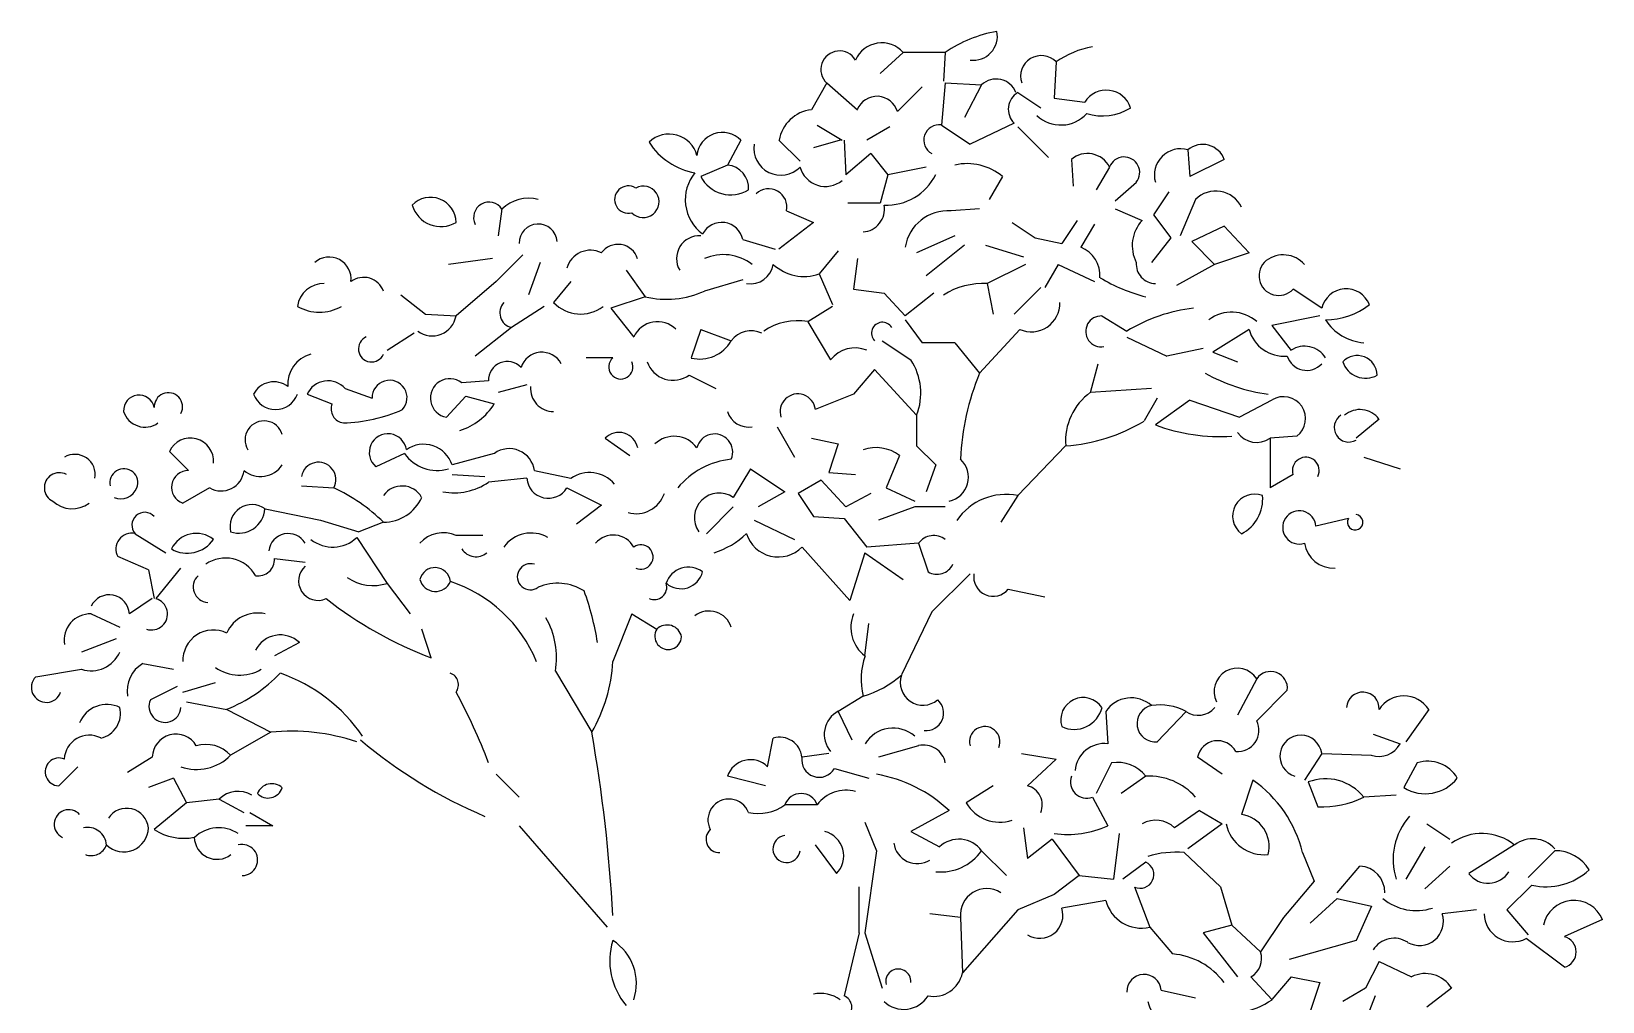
# Model space of a CAD drawing. Header units: millimetres. Extents: x 364.26 to 366.1, y 2601.89 to 2605.71.
# Drawn here: x 364.437 to 365.892, y 2604.814 to 2605.713 of the extents above; entities that cross this region are included whole.
import ezdxf

# ---------------------------------------------------------------- set-up
doc = ezdxf.new("R2010")
doc.units = ezdxf.units.MM
doc.header["$LTSCALE"] = 10
doc.layers.add('Vegetais', color=94, linetype='Continuous')

msp = doc.modelspace()

# ---------------------------------------------------------------- linework, layer by layer
at = {"layer": 'Vegetais'}
for p, q in [((365.2441, 2605.6933), (365.2229, 2605.6738)), ((365.2831, 2605.6933), (365.2441, 2605.6933)), ((365.2831, 2605.6933), (365.2813, 2605.6667)), ((365.3857, 2605.6844), (365.3839, 2605.6508)), ((365.1734, 2605.665), (365.1592, 2605.6402)), ((365.1734, 2605.665), (365.2017, 2605.6402)), ((365.2618, 2605.6614), (365.2388, 2605.6384)), ((365.2831, 2605.665), (365.2795, 2605.626)), ((365.2831, 2605.665), (365.3167, 2605.6632)), ((365.3167, 2605.6632), (365.3008, 2605.6331)), ((365.3503, 2605.6561), (365.3715, 2605.642)), ((365.3839, 2605.6508), (365.4122, 2605.6473)), ((365.1645, 2605.626), (365.1875, 2605.6119)), ((365.2317, 2605.6243), (365.2105, 2605.6119)), ((365.2795, 2605.626), (365.3061, 2605.6083)), ((365.3468, 2605.6278), (365.3061, 2605.6083)), ((365.3503, 2605.6243), (365.3786, 2605.596)), ((365.0937, 2605.6119), (365.0814, 2605.5889)), ((365.1291, 2605.6119), (365.1486, 2605.5924)), ((365.1858, 2605.6119), (365.161, 2605.6048)), ((365.1893, 2605.6119), (365.1911, 2605.58)), ((365.2141, 2605.5995), (365.1911, 2605.58)), ((365.2141, 2605.5995), (365.23, 2605.58)), ((365.3998, 2605.5942), (365.4016, 2605.5694)), ((365.5078, 2605.603), (365.5095, 2605.5783)), ((365.5414, 2605.5942), (365.5095, 2605.5783)), ((365.0814, 2605.5889), (365.0566, 2605.5783)), ((365.23, 2605.58), (365.2229, 2605.5535)), ((365.2654, 2605.5871), (365.23, 2605.58)), ((365.4352, 2605.5871), (365.4228, 2605.5659)), ((365.3361, 2605.5783), (365.3238, 2605.557)), ((365.46, 2605.5729), (365.4405, 2605.5553)), ((365.4901, 2605.5641), (365.4759, 2605.5429)), ((365.2229, 2605.5535), (365.1928, 2605.5535)), ((365.5148, 2605.557), (365.5007, 2605.5234)), ((364.8726, 2605.5482), (364.869, 2605.5234)), ((365.161, 2605.5358), (365.1291, 2605.511)), ((365.1362, 2605.5464), (365.161, 2605.5358)), ((365.3149, 2605.5482), (365.2884, 2605.5464)), ((365.345, 2605.5358), (365.3662, 2605.5216)), ((365.4051, 2605.5376), (365.391, 2605.5163)), ((365.4405, 2605.5482), (365.4653, 2605.5376)), ((365.4759, 2605.5429), (365.4918, 2605.5216)), ((365.2919, 2605.5234), (365.2565, 2605.5075)), ((365.3662, 2605.5216), (365.391, 2605.5163)), ((365.4211, 2605.534), (365.4087, 2605.5128)), ((365.4918, 2605.5216), (365.4741, 2605.4986)), ((365.5414, 2605.5323), (365.5113, 2605.5181)), ((365.5414, 2605.5323), (365.5644, 2605.5075)), ((364.892, 2605.5057), (364.8673, 2605.4809)), ((365.0955, 2605.5199), (365.1256, 2605.511)), ((365.184, 2605.5093), (365.1663, 2605.488)), ((365.3008, 2605.5146), (365.2654, 2605.4862)), ((365.3202, 2605.5146), (365.3556, 2605.5039)), ((365.5113, 2605.5181), (365.5325, 2605.4969)), ((365.5644, 2605.5075), (365.5325, 2605.4969)), ((364.8637, 2605.5022), (364.823, 2605.4969)), ((364.908, 2605.4986), (364.8973, 2605.4686)), ((364.9876, 2605.4916), (365.0053, 2605.4668)), ((365.2017, 2605.5022), (365.1981, 2605.4739)), ((365.3574, 2605.4969), (365.322, 2605.4792)), ((365.3875, 2605.4969), (365.3751, 2605.4756)), ((365.3875, 2605.4969), (365.4211, 2605.4809)), ((365.5325, 2605.4969), (365.4971, 2605.4774)), ((364.8673, 2605.4809), (364.8301, 2605.4491)), ((364.9363, 2605.4809), (364.9204, 2605.4615)), ((365.0955, 2605.4827), (365.0601, 2605.4721)), ((365.1663, 2605.488), (365.1787, 2605.4597)), ((365.322, 2605.4792), (365.3273, 2605.4509)), ((364.7788, 2605.4686), (364.8018, 2605.4509)), ((365.0053, 2605.4668), (364.9734, 2605.4562)), ((365.1981, 2605.4739), (365.2264, 2605.4703)), ((365.2264, 2605.4703), (365.2459, 2605.4491)), ((365.2724, 2605.4703), (365.2459, 2605.4491)), ((365.3715, 2605.4756), (365.3468, 2605.4509)), ((365.6316, 2605.4562), (365.6051, 2605.4739)), ((364.8018, 2605.4509), (364.8301, 2605.4491)), ((364.9115, 2605.4579), (364.8814, 2605.4385)), ((364.9734, 2605.4562), (364.9947, 2605.4296)), ((365.1787, 2605.4579), (365.1557, 2605.4438)), ((365.4281, 2605.4491), (365.4511, 2605.4349)), ((365.6298, 2605.4491), (365.5856, 2605.4402)), ((364.7912, 2605.4332), (364.7664, 2605.4172)), ((364.8814, 2605.4385), (364.8478, 2605.4119)), ((365.0566, 2605.4367), (365.0477, 2605.4102)), ((365.0566, 2605.4367), (365.0849, 2605.4261)), ((365.1557, 2605.4438), (365.1769, 2605.4084)), ((365.2459, 2605.4456), (365.2618, 2605.4243)), ((365.5644, 2605.4367), (365.5308, 2605.4155)), ((365.5856, 2605.4402), (365.6033, 2605.4172)), ((365.2919, 2605.4243), (365.2618, 2605.4243)), ((365.4511, 2605.4296), (365.4883, 2605.4119)), ((365.5219, 2605.419), (365.4883, 2605.4119)), ((364.9752, 2605.4102), (364.9504, 2605.4102)), ((365.4175, 2605.3783), (365.4246, 2605.4049)), ((365.5308, 2605.4155), (365.5538, 2605.4066)), ((365.046, 2605.3943), (365.0707, 2605.3819)), ((365.2176, 2605.3996), (365.1981, 2605.3766)), ((364.6921, 2605.3766), (364.7151, 2605.3677)), ((364.7275, 2605.3819), (364.7523, 2605.373)), ((364.839, 2605.3748), (364.8213, 2605.3553)), ((364.8602, 2605.3889), (364.8354, 2605.3872)), ((364.839, 2605.3748), (364.8655, 2605.3677)), ((364.8956, 2605.3854), (364.869, 2605.3783)), ((365.1981, 2605.3766), (365.1627, 2605.3624)), ((365.4741, 2605.3819), (365.4175, 2605.3783)), ((365.4794, 2605.373), (365.4671, 2605.3518)), ((365.5095, 2605.3712), (365.4777, 2605.3482)), ((365.5095, 2605.3712), (365.5555, 2605.3553)), ((365.5856, 2605.3712), (365.5555, 2605.3553)), ((365.1274, 2605.3465), (365.1433, 2605.3182)), ((365.6847, 2605.3535), (365.6635, 2605.3359)), ((364.9681, 2605.3359), (364.9911, 2605.3199)), ((365.1592, 2605.3359), (365.184, 2605.3306)), ((365.6086, 2605.3376), (365.5838, 2605.3359)), ((365.5838, 2605.3359), (365.5838, 2605.2899)), ((364.5824, 2605.3058), (364.5647, 2605.3235)), ((364.7823, 2605.3217), (364.7558, 2605.3093)), ((364.8655, 2605.3217), (364.8266, 2605.3111)), ((365.184, 2605.3306), (365.1751, 2605.304)), ((365.2406, 2605.3199), (365.2282, 2605.2899)), ((365.6705, 2605.3182), (365.7042, 2605.3076)), ((364.8266, 2605.3022), (364.8567, 2605.3005)), ((364.9027, 2605.3058), (364.9363, 2605.2987)), ((365.1026, 2605.3076), (365.0867, 2605.281)), ((365.1026, 2605.3076), (365.1344, 2605.2863)), ((365.1751, 2605.304), (365.1999, 2605.3022)), ((365.2742, 2605.3111), (365.2654, 2605.2863)), ((365.6051, 2605.3022), (365.5838, 2605.2899)), ((364.6019, 2605.2899), (364.5771, 2605.2757)), ((364.6868, 2605.2916), (364.7169, 2605.2899)), ((364.8956, 2605.2987), (364.8602, 2605.2952)), ((364.9327, 2605.2899), (364.9646, 2605.2739)), ((365.1681, 2605.2969), (365.1468, 2605.2845)), ((365.1681, 2605.2969), (365.1911, 2605.2722)), ((365.2282, 2605.2899), (365.2548, 2605.2775)), ((364.9646, 2605.2739), (364.9416, 2605.2562)), ((365.1344, 2605.2863), (365.1097, 2605.2722)), ((365.1468, 2605.2845), (365.161, 2605.2633)), ((365.2141, 2605.2845), (365.1911, 2605.2722)), ((364.6532, 2605.2704), (364.7045, 2605.2598)), ((364.7045, 2605.2598), (364.7399, 2605.2492)), ((365.0867, 2605.2722), (365.0619, 2605.2474)), ((365.1061, 2605.2598), (365.1433, 2605.2421)), ((365.161, 2605.2633), (365.1893, 2605.2616)), ((365.1893, 2605.2616), (365.2105, 2605.235)), ((365.2548, 2605.2722), (365.2211, 2605.2598)), ((365.2831, 2605.2722), (365.2548, 2605.2722)), ((365.6564, 2605.2616), (365.6263, 2605.2545)), ((364.5329, 2605.2474), (364.5612, 2605.2297)), ((364.7381, 2605.2439), (364.7664, 2605.2014)), ((364.7629, 2605.258), (364.7399, 2605.2492)), ((364.8549, 2605.2456), (364.8301, 2605.2456)), ((365.1504, 2605.235), (365.1946, 2605.1855)), ((365.2087, 2605.2297), (365.1946, 2605.1855)), ((365.2087, 2605.2297), (365.2441, 2605.2049)), ((365.2583, 2605.2385), (365.2105, 2605.235)), ((365.2583, 2605.2385), (365.2671, 2605.212)), ((364.5453, 2605.2138), (364.517, 2605.2262)), ((364.5523, 2605.1872), (364.5753, 2605.2155)), ((364.662, 2605.2244), (364.6903, 2605.2209)), ((364.5453, 2605.2138), (364.5506, 2605.1872)), ((364.7664, 2605.2014), (364.7877, 2605.1731)), ((365.3061, 2605.2102), (365.2707, 2605.1749)), ((364.5488, 2605.1872), (364.5276, 2605.1731)), ((365.3414, 2605.1961), (365.3751, 2605.189)), ((364.4922, 2605.1731), (364.5187, 2605.1607)), ((364.5152, 2605.1501), (364.4833, 2605.1377)), ((364.685, 2605.1465), (364.662, 2605.1342)), ((364.4409, 2605.1147), (364.4833, 2605.1218)), ((364.5399, 2605.1271), (364.5683, 2605.1218)), ((365.5715, 2605.1129), (365.5538, 2605.0793)), ((364.5718, 2605.1058), (364.547, 2605.0935)), ((364.5771, 2605.1005), (364.6072, 2605.1094)), ((365.5998, 2605.1023), (365.5715, 2605.074)), ((364.5806, 2605.0917), (364.6178, 2605.0846)), ((364.6178, 2605.0846), (364.6585, 2605.0634)), ((365.7307, 2605.0846), (365.7095, 2605.0545)), ((365.184, 2605.0828), (365.1964, 2605.0563)), ((365.4317, 2605.0828), (365.4335, 2605.0528)), ((365.506, 2605.0828), (365.4794, 2605.0545)), ((364.6585, 2605.0634), (364.6213, 2605.0422)), ((365.1185, 2605.0315), (365.1238, 2605.0581)), ((365.6794, 2605.0616), (365.7042, 2605.0528)), ((364.5488, 2605.0404), (364.5258, 2605.0262)), ((365.1751, 2605.0439), (365.1504, 2605.0404)), ((365.2583, 2605.051), (365.2211, 2605.0404)), ((365.3538, 2605.0439), (365.3857, 2605.0386)), ((365.5396, 2605.0245), (365.5166, 2605.0404)), ((365.6316, 2605.0439), (365.6157, 2605.0191)), ((365.6316, 2605.0439), (365.6776, 2605.0422)), ((364.4798, 2605.0315), (364.4621, 2605.0138)), ((365.1804, 2605.0298), (365.2123, 2605.0209)), ((365.3857, 2605.0386), (365.3591, 2605.0138)), ((365.437, 2605.0351), (365.4228, 2605.0068)), ((365.7201, 2605.0351), (365.7077, 2605.0121)), ((364.5683, 2605.0209), (364.5453, 2605.0121)), ((364.5683, 2605.0209), (364.5806, 2604.9979)), ((365.1167, 2605.0138), (365.0814, 2605.0227)), ((365.3273, 2605.0138), (365.3025, 2604.9979)), ((365.4688, 2605.0227), (365.4458, 2605.0068)), ((365.5679, 2605.0191), (365.5573, 2604.9873)), ((365.6192, 2605.0174), (365.6281, 2604.9944)), ((364.5806, 2604.9979), (364.5506, 2604.9732)), ((364.6107, 2605.0015), (364.5806, 2604.9979)), ((364.6107, 2605.0015), (364.6337, 2604.9891)), ((365.4193, 2605.0032), (365.4335, 2604.9767)), ((365.7006, 2605.005), (365.6705, 2605.0032)), ((364.639, 2604.9891), (364.6603, 2604.9767)), ((365.1645, 2604.9962), (365.1344, 2604.9962)), ((365.2866, 2604.9908), (365.2512, 2604.9714)), ((365.5184, 2604.9908), (365.4954, 2604.9749)), ((365.5184, 2604.9908), (365.5396, 2604.9785)), ((364.6603, 2604.9767), (364.6355, 2604.9767)), ((365.2087, 2604.9802), (365.2194, 2604.9537)), ((365.2512, 2604.9714), (365.2777, 2604.9572)), ((365.3556, 2604.9749), (365.3591, 2604.9466)), ((365.4441, 2604.9696), (365.4388, 2604.9272)), ((365.5396, 2604.9785), (365.5078, 2604.9555)), ((365.7289, 2604.9785), (365.7502, 2604.9643)), ((365.1627, 2604.959), (365.1822, 2604.9325)), ((365.3167, 2604.9537), (365.3397, 2604.9307)), ((365.3821, 2604.9643), (365.3591, 2604.9466)), ((365.3821, 2604.9643), (365.4069, 2604.9307)), ((365.7272, 2604.9572), (365.7095, 2604.9272)), ((365.8103, 2604.959), (365.7679, 2604.9325)), ((365.8475, 2604.9537), (365.8227, 2604.9289)), ((365.4688, 2604.9431), (365.4476, 2604.9272)), ((365.5042, 2604.9519), (365.5378, 2604.9201)), ((365.6139, 2604.9519), (365.6245, 2604.9254)), ((365.6458, 2604.9148), (365.667, 2604.9395)), ((365.7502, 2604.9395), (365.7272, 2604.9183)), ((365.4069, 2604.9307), (365.3839, 2604.913)), ((365.4069, 2604.9307), (365.4388, 2604.9272)), ((365.6245, 2604.9254), (365.5962, 2604.8918)), ((365.3839, 2604.913), (365.3503, 2604.8988)), ((365.4582, 2604.9201), (365.4724, 2604.8829)), ((365.5378, 2604.9201), (365.5485, 2604.8847)), ((365.6458, 2604.9095), (365.621, 2604.8865)), ((365.6458, 2604.9095), (365.6776, 2604.9024)), ((365.8262, 2604.9218), (365.8032, 2604.8988)), ((365.4317, 2604.9077), (365.391, 2604.9006)), ((365.6776, 2604.9024), (365.6635, 2604.8705)), ((365.7749, 2604.8988), (365.7431, 2604.8953)), ((365.8032, 2604.8988), (365.8227, 2604.8758)), ((365.4724, 2604.8829), (365.4936, 2604.8581)), ((365.5485, 2604.8847), (365.5219, 2604.8776)), ((365.5485, 2604.8847), (365.575, 2604.8599)), ((365.5962, 2604.8918), (365.575, 2604.8599)), ((365.8917, 2604.89), (365.8563, 2604.8741)), ((365.5219, 2604.8776), (365.5538, 2604.8369)), ((365.6635, 2604.8705), (365.6015, 2604.8528)), ((365.8563, 2604.8458), (365.8209, 2604.8723)), ((365.6847, 2604.8511), (365.6723, 2604.8263)), ((365.6847, 2604.8511), (365.7148, 2604.8369)), ((365.5661, 2604.8369), (365.5856, 2604.8157)), ((365.6033, 2604.8369), (365.5856, 2604.8157)), ((365.6033, 2604.8369), (365.6298, 2604.8316)), ((365.483, 2604.8245), (365.5148, 2604.8174)), ((365.6298, 2604.8316), (365.6157, 2604.7891)), ((365.6723, 2604.8263), (365.6511, 2604.8139)), ((365.7519, 2604.8263), (365.7289, 2604.8086)), ((365.6812, 2604.8192), (365.6723, 2604.7962))]:
    msp.add_line(p, q, dxfattribs=at)
at = {"layer": 'Vegetais', "color": 34}
for p, q in [((365.3521, 2605.4367), (365.3149, 2605.396)), ((365.2247, 2605.4261), (365.2512, 2605.4084)), ((365.2919, 2605.4243), (365.3149, 2605.396)), ((365.2176, 2605.3996), (365.2565, 2605.3571)), ((365.2565, 2605.3571), (365.2565, 2605.3288)), ((365.2565, 2605.3288), (365.2742, 2605.3111)), ((365.3945, 2605.3288), (365.3503, 2605.2828)), ((365.3503, 2605.2828), (365.3344, 2605.258)), ((364.9929, 2605.1731), (364.9752, 2605.1289)), ((364.9929, 2605.1731), (365.0159, 2605.1589)), ((365.2707, 2605.1749), (365.2424, 2605.1165)), ((364.8071, 2605.1324), (364.7983, 2605.1589)), ((365.2087, 2605.1342), (365.2123, 2605.1642)), ((364.9221, 2605.12), (364.9557, 2605.0634)), ((365.207, 2605.097), (365.184, 2605.0828)), ((364.8673, 2605.0245), (364.8885, 2605.0032)), ((364.8885, 2604.9767), (364.9699, 2604.8829)), ((365.2194, 2604.9537), (365.2087, 2604.8776)), ((365.2034, 2604.8776), (365.2034, 2604.9201)), ((365.2972, 2604.8918), (365.2689, 2604.8953)), ((365.3503, 2604.8988), (365.299, 2604.8405)), ((365.2972, 2604.8918), (365.299, 2604.8405)), ((365.2034, 2604.8776), (365.1893, 2604.8192)), ((365.2087, 2604.8776), (365.2247, 2604.8263))]:
    msp.add_line(p, q, dxfattribs=at)
at = {"layer": 'Vegetais'}
for centre, radius, start, end in [((365.3516, 2605.5934), 0.1211, 99.8682, 124.4646), ((365.3091, 2605.7082), 0.0222, 262.213, 11.737), ((365.2243, 2605.6755), 0.0266, 41.878, 156.3029), ((365.4349, 2605.6144), 0.0856, 100.5349, 125.1329), ((365.1851, 2605.6774), 0.0172, 30.627, 226.692), ((365.3719, 2605.6712), 0.0191, 43.721, 199.138), ((365.3302, 2605.649), 0.0196, 21.161, 133.781), ((365.2199, 2605.6329), 0.0197, 16.404, 158.1435), ((365.3594, 2605.6406), 0.018, 120.313, 225.436), ((365.4322, 2605.6347), 0.0236, 17.828, 147.9235), ((365.1631, 2605.6059), 0.0345, 96.5407, 169.9881), ((365.3901, 2605.6582), 0.0322, 226.494, 317.911), ((365.4286, 2605.6836), 0.0492, 252.768, 302.095), ((365.2774, 2605.612), 0.0142, 81.579, 241.551), ((365.0273, 2605.5909), 0.0267, 14.869, 133.846), ((365.0619, 2605.6437), 0.0628, 212.347, 260.272), ((365.0767, 2605.5953), 0.0238, 44.196, 174.1621), ((365.1307, 2605.6044), 0.0249, 170.99, 315.88), ((365.5214, 2605.5866), 0.0214, 20.794, 129.719), ((365.4147, 2605.5766), 0.023, 27.158, 130.2222), ((365.4487, 2605.582), 0.0144, 321.282, 159.2275), ((365.501, 2605.5797), 0.0243, 73.94, 196.06), ((365.0815, 2605.5568), 0.0392, 140.477, 233.773), ((365.0795, 2605.5676), 0.0214, 355.466, 85.007), ((365.172, 2605.5934), 0.0243, 194.987, 309.712), ((365.2284, 2605.6029), 0.0512, 267.812, 333.489), ((365.3034, 2605.5392), 0.051, 50.012, 102.9977), ((364.9896, 2605.5569), 0.0127, 57.511, 284.995), ((365.0034, 2605.5548), 0.0146, 224.068, 118.4379), ((365.0844, 2605.5925), 0.0312, 207.043, 301.672), ((365.1195, 2605.5499), 0.017, 348.138, 133.1465), ((365.5336, 2605.5384), 0.0264, 25.932, 135.1429), ((364.8065, 2605.5353), 0.0237, 1.134, 136.1237), ((364.816, 2605.5596), 0.0277, 196.531, 300.727), ((364.8606, 2605.5403), 0.0143, 33.238, 206.252), ((364.8974, 2605.522), 0.0361, 75.961, 133.5256), ((365.2056, 2605.548), 0.0211, 273.637, 10.049), ((365.076, 2605.5159), 0.0199, 11.424, 152.3157), ((365.2853, 2605.5067), 0.0398, 85.5402, 171.195), ((365.4908, 2605.5143), 0.0346, 137.612, 206.858), ((364.9062, 2605.5166), 0.0177, 4.88, 180.844), ((365.0553, 2605.5023), 0.0211, 86.551, 210.592), ((364.9544, 2605.4876), 0.0224, 62.776, 165.149), ((364.98, 2605.4963), 0.0191, 17.832, 144.2244), ((365.0777, 2605.462), 0.0439, 52.657, 113.6569), ((365.3982, 2605.4866), 0.0282, 355.72, 68.29), ((365.5961, 2605.4798), 0.0259, 41.026, 127.5541), ((364.7126, 2605.4834), 0.0203, 353.036, 131.4478), ((365.1026, 2605.5004), 0.0215, 260.545, 350.531), ((365.1523, 2605.5275), 0.0418, 227, 289.463), ((365.4778, 2605.4971), 0.0179, 175.068, 269.48), ((365.5918, 2605.4863), 0.0182, 129.338, 316.712), ((364.7078, 2605.4544), 0.0248, 89.4011, 171.8009), ((364.7446, 2605.4655), 0.0194, 19.895, 127.3245), ((365.3186, 2605.4088), 0.0704, 87.2497, 121.9913), ((365.5097, 2605.6247), 0.1631, 239.275, 255.486), ((365.0247, 2605.5517), 0.0871, 257.091, 293.963), ((365.6543, 2605.4509), 0.0233, 22.224, 166.9241), ((364.7036, 2605.4942), 0.0416, 240.709, 299.291), ((364.808, 2605.453), 0.0224, 233.665, 349.938), ((364.8844, 2605.452), 0.0138, 136.52, 257.685), ((364.9453, 2605.4855), 0.0346, 223.824, 307.378), ((365.3627, 2605.4609), 0.0265, 246.197, 1.184), ((365.4274, 2605.4348), 0.0143, 86.869, 280.283), ((365.5293, 2605.3079), 0.1492, 96.2523, 121.5969), ((365.5483, 2605.418), 0.0347, 48.087, 127.3308), ((365.635, 2605.5114), 0.0659, 270.093, 308.265), ((365.0166, 2605.4197), 0.0241, 45.061, 155.5488), ((365.1034, 2605.4122), 0.0231, 64.906, 143.1666), ((365.146, 2605.3902), 0.0545, 79.785, 124.7445), ((365.2249, 2605.4332), 0.0101, 31.534, 224.215), ((365.5969, 2605.4455), 0.0337, 195.187, 274.83), ((365.6742, 2605.4705), 0.0463, 212.555, 265.517), ((364.7518, 2605.4186), 0.0121, 113.702, 336.298), ((365.0556, 2605.4431), 0.0339, 256.565, 329.833), ((365.1995, 2605.3907), 0.0288, 67.58, 141.9062), ((365.6158, 2605.3985), 0.0226, 31.252, 123.69), ((364.7024, 2605.3864), 0.0281, 103.884, 185.68), ((364.8775, 2605.3895), 0.0174, 42.778, 181.982), ((364.9096, 2605.3952), 0.0203, 28.332, 162.549), ((364.9827, 2605.4019), 0.0112, 132.168, 25.213), ((365.0311, 2605.4149), 0.0254, 198.873, 305.826), ((365.6177, 2605.4175), 0.0188, 197.216, 317.726), ((365.6645, 2605.394), 0.0184, 0.879, 136.6192), ((365.6721, 2605.4135), 0.0221, 198.039, 299.46), ((364.7685, 2605.3733), 0.0162, 317.97, 180.918), ((364.8243, 2605.373), 0.018, 51.906, 260.169), ((365.606, 2605.5458), 0.1709, 241.194, 261.937), ((364.5365, 2605.3615), 0.0143, 10.826, 183.425), ((364.5637, 2605.3649), 0.0131, 332.659, 183.151), ((364.6614, 2605.3669), 0.0212, 52.102, 152.9554), ((364.6629, 2605.3841), 0.0217, 200.425, 339.575), ((364.7115, 2605.3676), 0.0214, 41.737, 155.3236), ((364.9202, 2605.3818), 0.0212, 175.106, 270.311), ((365.1465, 2605.3605), 0.0164, 6.758, 198.3), ((364.542, 2605.3669), 0.0208, 197.646, 305.484), ((364.7277, 2605.3632), 0.0134, 160.531, 261.396), ((364.7221, 2605.4936), 0.1436, 271.436, 294.013), ((364.8158, 2605.3988), 0.0586, 287.739, 328.011), ((365.101, 2605.3668), 0.0206, 197.369, 279.416), ((365.5963, 2605.3539), 0.0204, 307.229, 121.5328), ((365.6671, 2605.3406), 0.0218, 36.375, 130.9437), ((364.6523, 2605.3343), 0.0176, 16.844, 211.081), ((365.538, 2605.5094), 0.1721, 249.466, 273.472), ((365.6567, 2605.3458), 0.0135, 123.362, 299.854), ((364.5841, 2605.3146), 0.0214, 355.387, 155.3715), ((364.767, 2605.3226), 0.0173, 8.802, 229.914), ((364.9808, 2605.3234), 0.0178, 11.611, 135.6105), ((365.032, 2605.3114), 0.0262, 36.492, 133.1195), ((365.0694, 2605.323), 0.0168, 336.979, 166.1506), ((365.5715, 2605.3539), 0.0219, 215.691, 304.293), ((364.4771, 2605.302), 0.0189, 349.935, 121.0473), ((364.8124, 2605.3426), 0.0366, 214.794, 286.848), ((364.8, 2605.3022), 0.028, 18.435, 124.6954), ((364.8793, 2605.3026), 0.0236, 7.864, 125.738), ((365.2188, 2605.291), 0.0362, 53.012, 109.0443), ((365.6169, 2605.3058), 0.0124, 334.284, 196.919), ((364.4627, 2605.29), 0.0139, 62.111, 244.761), ((364.5225, 2605.2946), 0.013, 338.636, 193.193), ((364.5819, 2605.2904), 0.0154, 88.008, 251.975), ((364.6126, 2605.3083), 0.0213, 239.944, 353.185), ((364.649, 2605.3247), 0.0243, 231.053, 326.009), ((364.7027, 2605.2975), 0.0161, 331.584, 169.5352), ((364.9536, 2605.2732), 0.0308, 40.862, 124.2762), ((365.0927, 2605.2423), 0.0745, 96.004, 140.3529), ((365.2817, 2605.2997), 0.0228, 282.488, 47.001), ((364.5195, 2605.2962), 0.0164, 248.029, 337.211), ((364.6501, 2605.1443), 0.1601, 45.244, 65.366), ((364.78, 2605.2706), 0.021, 29.799, 144.4764), ((364.8283, 2605.3419), 0.0566, 259.222, 304.315), ((364.9156, 2605.3003), 0.0201, 184.516, 328.699), ((364.4746, 2605.2963), 0.0259, 226.501, 307.474), ((364.6411, 2605.254), 0.0204, 53.701, 193.678), ((364.7626, 2605.2972), 0.0392, 270.485, 335.562), ((364.9967, 2605.2937), 0.0278, 254.74, 340.776), ((365.0737, 2605.2622), 0.0229, 55.395, 214.605), ((365.5695, 2605.2637), 0.0204, 69.103, 233.275), ((365.5414, 2605.2792), 0.0356, 296.616, 5.762), ((364.5418, 2605.2553), 0.0119, 42.272, 221.702), ((364.629, 2605.2721), 0.0242, 251.529, 355.851), ((365.6109, 2605.2532), 0.0154, 4.696, 287.925), ((365.6626, 2605.258), 0.00713, 150.257, 82.8766), ((364.5297, 2605.2332), 0.0146, 77.472, 208.787), ((364.5895, 2605.2221), 0.0256, 51.522, 154.0867), ((364.6747, 2605.2294), 0.0181, 30.496, 173.2815), ((364.7159, 2605.2674), 0.0324, 231.448, 313.325), ((364.818, 2605.2198), 0.0285, 64.869, 138.9083), ((364.8996, 2605.2168), 0.0312, 60.332, 144.1988), ((364.9757, 2605.2245), 0.0216, 28.984, 139.5938), ((365.0454, 2605.3042), 0.0781, 287.557, 313.372), ((365.1284, 2605.2566), 0.0308, 197.393, 315.466), ((365.2724, 2605.2282), 0.0175, 52.439, 143.8197), ((364.5812, 2605.2587), 0.0294, 240.028, 325.58), ((364.8485, 2605.2414), 0.0154, 212.03, 310.478), ((365.0012, 2605.2258), 0.0113, 244.871, 125.5178), ((365.6425, 2605.2427), 0.0272, 188.737, 273.075), ((364.6165, 2605.1928), 0.032, 29.426, 124.585), ((364.6467, 2605.2236), 0.0153, 261.131, 2.843), ((364.7023, 2605.2037), 0.0181, 131.416, 294.395), ((364.8105, 2605.2016), 0.0144, 6.376, 166.4717), ((364.8989, 2605.2075), 0.0121, 71.946, 306.98), ((365.0452, 2605.1951), 0.0214, 52.22, 162.83), ((365.2754, 2605.2261), 0.0163, 239.573, 334.633), ((364.6011, 2605.198), 0.0144, 133.358, 265.949), ((364.7534, 2605.2428), 0.0434, 236.274, 287.467), ((364.811, 2605.2089), 0.015, 195.204, 337.644), ((364.9241, 2605.1558), 0.0457, 57.425, 113.0489), ((365.0135, 2605.198), 0.0117, 246.227, 17.041), ((365.0383, 2605.2171), 0.0207, 229.249, 345.802), ((365.3274, 2605.2074), 0.018, 170.792, 321.282), ((364.509, 2605.1722), 0.0186, 2.726, 154.654), ((364.5481, 2605.173), 0.0148, 251.757, 73.536), ((364.4916, 2605.1486), 0.0245, 88.679, 188.951), ((364.6462, 2605.1428), 0.0311, 77.039, 156.09), ((365.0644, 2605.1543), 0.0215, 17.355, 127.5952), ((364.6054, 2605.1299), 0.0283, 64.075, 182.147), ((365.0265, 2605.1525), 0.0124, 148.633, 357.162), ((365.0254, 2605.149), 0.0138, 11.952, 133.8426), ((364.6673, 2605.1279), 0.0257, 46.501, 153.2309), ((364.4921, 2605.1495), 0.0291, 252.406, 336.049), ((364.4507, 2605.105), 0.0139, 135.398, 341.387), ((364.5546, 2605.1018), 0.0292, 120.137, 189.46), ((364.6298, 2605.156), 0.0396, 235.143, 300.085), ((364.5644, 2605.2166), 0.1423, 292.017, 316.303), ((365.5534, 2605.1014), 0.0214, 32.471, 207.019), ((365.5843, 2605.1041), 0.0156, 353.499, 145.3877), ((365.6697, 2605.0855), 0.0151, 356.634, 176.6338), ((364.5067, 2605.062), 0.0272, 63.798, 157.9115), ((364.496, 2605.0809), 0.0234, 282.38, 13.607), ((364.5605, 2605.0874), 0.0148, 155.69, 356.237), ((365.4108, 2605.0748), 0.0208, 33.73, 197.196), ((365.4023, 2605.0928), 0.0267, 244.931, 345.995), ((365.4552, 2605.0668), 0.0285, 48.433, 145.8159), ((365.4776, 2605.0715), 0.017, 101.636, 276.31), ((365.4821, 2605.0374), 0.0513, 62.206, 98.8707), ((365.5174, 2605.0986), 0.0195, 234.106, 321.082), ((365.7077, 2605.0696), 0.0275, 33.179, 146.8215), ((365.1951, 2605.0615), 0.0241, 117.456, 220.975), ((365.554, 2605.0652), 0.0196, 264.272, 26.711), ((364.4904, 2605.0376), 0.0231, 62.687, 177.4522), ((364.5707, 2605.0398), 0.0219, 30.674, 178.5685), ((365.1296, 2605.038), 0.0209, 6.587, 106.0321), ((365.2348, 2605.0368), 0.0305, 49.111, 148.3816), ((365.3196, 2605.0546), 0.0141, 337.317, 195.055), ((365.5353, 2605.0365), 0.0191, 28.679, 168.3826), ((365.6124, 2605.0413), 0.0194, 7.901, 253.301), ((364.59, 2605.0729), 0.0439, 250.466, 315.524), ((364.5983, 2605.0209), 0.0313, 42.636, 106.3161), ((365.1664, 2605.038), 0.0163, 171.689, 329.432), ((365.263, 2605.0311), 0.0205, 11.26, 103.2703), ((365.4304, 2605.0259), 0.0271, 83.4741, 175.4704), ((365.6846, 2605.0631), 0.0221, 251.471, 332.13), ((364.4625, 2605.0267), 0.0129, 67.496, 268.313), ((365.1027, 2605.0154), 0.0226, 45.576, 161.209), ((365.4427, 2605.0025), 0.033, 37.59, 99.9088), ((365.7298, 2605.0048), 0.0318, 30.486, 107.8053), ((364.6594, 2605.0015), 0.0143, 47.639, 158.3483), ((364.656, 2605.0163), 0.0138, 223.958, 342.03), ((365.1974, 2604.8966), 0.1298, 46.597, 80.2728), ((365.3547, 2604.9962), 0.0182, 337.166, 75.964), ((365.4141, 2605.0175), 0.0152, 160.057, 289.942), ((365.4718, 2604.9656), 0.0572, 41.173, 92.9623), ((365.5013, 2604.9242), 0.116, 13.824, 54.936), ((365.6353, 2604.9757), 0.0447, 38.028, 111.1271), ((365.7275, 2605.0442), 0.0377, 238.285, 321.965), ((364.628, 2604.9846), 0.0241, 57.837, 135.5814), ((365.0827, 2604.9822), 0.0194, 20.861, 207.594), ((365.1495, 2604.9908), 0.0159, 19.44, 160.56), ((365.1911, 2604.9771), 0.0327, 74.298, 144.2822), ((365.3335, 2605.0159), 0.0358, 210.155, 288.734), ((365.6311, 2605.0864), 0.0921, 268.142, 295.394), ((364.4715, 2604.9782), 0.0135, 42.162, 244.097), ((364.5251, 2604.9728), 0.0202, 5.975, 147.2403), ((365.1096, 2605.0306), 0.0425, 258.043, 305.734), ((365.4781, 2604.9573), 0.0247, 45.486, 121.0935), ((365.5527, 2604.9574), 0.0303, 346.127, 81.2542), ((365.7576, 2604.9456), 0.0599, 138.14, 197.907), ((364.4889, 2604.9579), 0.0174, 3.536, 102.7235), ((364.5223, 2604.9756), 0.023, 226.124, 358.373), ((364.578, 2605.0163), 0.0511, 237.503, 280.929), ((364.6104, 2604.9416), 0.0333, 57.204, 132.7346), ((365.0738, 2604.9642), 0.0123, 132.844, 272.395), ((365.1361, 2604.9553), 0.0126, 97.561, 352.439), ((365.1659, 2604.9489), 0.0232, 314.793, 75.716), ((365.3963, 2605.0599), 0.0911, 262.185, 294.075), ((365.5782, 2604.9858), 0.0358, 191.745, 276.201), ((365.7799, 2604.9208), 0.0488, 51.47, 125.0585), ((364.4922, 2604.9643), 0.0151, 249.444, 339.444), ((364.6086, 2604.9666), 0.0209, 181.53, 307.778), ((364.6319, 2604.9451), 0.0144, 270.299, 103.9524), ((365.2574, 2604.964), 0.0223, 188.304, 301.004), ((365.2789, 2604.9801), 0.0461, 264.161, 325.086), ((365.2957, 2604.9383), 0.0261, 36.212, 133.3988), ((365.827, 2604.9374), 0.0273, 41.468, 127.6502), ((365.8478, 2604.9168), 0.0369, 31.336, 90.5555), ((365.4635, 2604.9316), 0.0127, 245.448, 65.001), ((365.4963, 2604.8657), 0.0866, 84.7566, 107.2623), ((365.6658, 2604.9153), 0.0242, 358.642, 87.1146), ((365.7858, 2604.946), 0.0225, 217.106, 328.346), ((365.8395, 2604.9787), 0.0584, 256.86, 313.004), ((365.7192, 2604.9464), 0.0482, 230.019, 288.21), ((365.3706, 2604.8939), 0.0214, 237.529, 18.221), ((365.4645, 2604.9157), 0.0337, 193.77, 283.573), ((365.7221, 2604.8881), 0.0222, 240.515, 19.096), ((365.8085, 2604.8958), 0.0265, 181.028, 297.813), ((365.8651, 2604.8789), 0.0288, 22.608, 168.4474), ((365.6987, 2604.8499), 0.0227, 56.497, 148.5604), ((365.8527, 2604.8599), 0.0146, 284.387, 75.613), ((365.488, 2604.7918), 0.0665, 36.698, 85.1932), ((365.5566, 2604.8538), 0.0194, 299.469, 18.455), ((365.4671, 2604.8231), 0.016, 5.244, 181.117), ((365.7276, 2604.8113), 0.0286, 31.562, 116.5481), ((365.5045, 2604.8223), 0.0349, 193.838, 272.422), ((365.5405, 2604.8827), 0.0808, 259.289, 303.977)]:
    msp.add_arc(centre, radius, start, end, dxfattribs=at)
at = {"layer": 'Vegetais', "color": 34}
for centre, radius, start, end in [((365.2041, 2605.3776), 0.0563, 338.658, 33.155), ((365.5271, 2605.3071), 0.2301, 157.2621, 177.6806), ((365.4504, 2605.333), 0.056, 125.909, 184.281), ((365.3827, 2605.492), 0.1637, 274.149, 301.036), ((365.3395, 2605.2281), 0.0557, 78.859, 145.3596), ((364.7845, 2605.0801), 0.1295, 22.102, 71.848), ((364.936, 2605.4748), 0.3659, 231.812, 249.374), ((364.6823, 2605.0998), 0.2827, 9.527, 19.543), ((365.2286, 2605.1605), 0.033, 157.589, 232.92), ((364.8483, 2605.1324), 0.0748, 350.471, 29.778), ((364.8278, 2605.1371), 0.1477, 330.071, 356.814), ((365.2706, 2605.1126), 0.0655, 160.77, 193.778), ((364.6157, 2604.9721), 0.155, 34.47, 70.522), ((364.8208, 2605.1074), 0.0115, 323.515, 69.884), ((365.1832, 2605.1822), 0.0885, 285.62, 312.001), ((365.2624, 2605.1096), 0.0211, 161.188, 310.052), ((364.3433, 2604.8372), 0.5535, 20.945, 28.408), ((365.2652, 2605.0813), 0.0163, 264.474, 48.267), ((364.6779, 2604.8757), 0.1887, 71.406, 95.9134), ((365.0374, 2605.4081), 0.4596, 229.944, 246.841), ((363.5901, 2604.8209), 1.387, 3.003, 10.07), ((365.3213, 2604.8944), 0.0242, 57.211, 186.308), ((365.0367, 2604.8518), 0.0643, 163.107, 220.161), ((364.95, 2604.8307), 0.0471, 341.38, 57.694), ((365.2396, 2604.8324), 0.0117, 356.187, 192.612), ((365.2723, 2604.8459), 0.0272, 258.987, 348.393), ((365.1671, 2604.7891), 0.0324, 54.926, 100.8846), ((365.1848, 2604.8084), 0.0118, 313.209, 67.399), ((365.2446, 2604.8332), 0.0265, 226.663, 328.201)]:
    msp.add_arc(centre, radius, start, end, dxfattribs=at)

doc.saveas('drawing.dxf')
